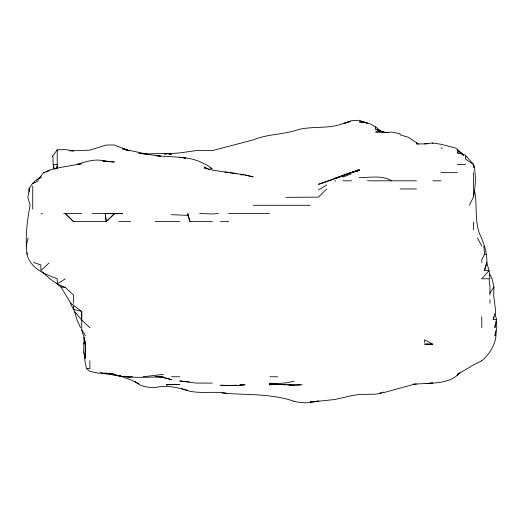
<?xml version="1.0" encoding="UTF-8"?>
<svg xmlns="http://www.w3.org/2000/svg" width="523" height="523" viewBox="0 0 523 523"><rect width="100%" height="100%" fill="white"/><g stroke="black" fill="none" stroke-linecap="round" stroke-linejoin="round"><path stroke-width="0.78" d="M85.295 357.974L85.262 344.095L84.288 337.42L85.282 344.095L83.575 335.929L81.712 330.124M85.511 344.912L84.804 360.425L86.491 368.591L89.878 371.35L98.043 373.161L106.202 373.141L114.367 374.259L109.176 373.128M489.94 274.372L492.058 278.779L493.947 286.944L493.666 295.109L495.706 311.44L493.228 319.605L496.569 319.605L494.863 327.771L495.307 324.057M89.878 327.771L81.712 320.069L81.712 311.44L70.821 303.275L60.903 286.944L57.216 283.897L57.216 278.779C45.187 274.307 30.131 268.371 27.039 254.289C25.143 237.945 26.961 221.406 30.092 205.297L27.837 197.132L29.602 188.973L28.863 188.973L29.098 191.941M85.497 344.84L85.236 357.974M27.039 254.289L27.131 252.805M84.183 337.42L83.588 352.26L84.968 358.203M495.183 333.707L494.987 335.929L496.85 327.771L496.033 321.089M83.83 344.095L83.974 342.611M84.196 340.388L84.497 337.42M493.228 319.605L493.634 316.637M469.334 205.297L473.4 197.132C475.636 186.463 476.329 175.127 473.609 164.477L473.851 167.445L473.642 164.477M26.15 246.124L28.17 237.958M484.638 269.875L486.495 263.193M55.961 168.929L57.216 165.961M483.814 246.124L484.586 254.289L481.775 259.63L481.775 262.448M489.94 293.161L493.947 286.944M28.863 188.973L32.727 183.109M33.184 183.292L35.008 180.808L40.886 177.395L40.886 175.976L43.69 172.642L49.051 170.478L46.691 171.923M73.547 151.049L65.382 149.565L57.216 149.859L52.418 156.312L52.908 156.312L53.209 164.477L54.131 168.929L53.209 164.477L57.216 164.477M412.745 384.268L432.789 383.052L425.362 383.588C437.228 382.901 451.604 382.542 459.822 372.703M326.646 188.973L318.481 197.132L285.826 197.354M457.285 375.638L457.285 374.599L458.946 372.958M36.865 180.245L40.886 176.303M49.051 262.938L40.886 270.613L40.886 264.952L33.505 262.448M63.741 213.462L65.382 213.711L73.547 221.628L106.202 221.628L114.367 213.822L122.532 213.462L92.316 213.462M33.322 183.396L34.511 182.357M38.591 179.101L40.886 177.395M46.691 171.832L49.051 170.223L57.216 168.046L81.712 163.686L77.136 164.477C86.465 161.326 96.415 158.279 106.202 161.352L102.939 161.241M42.056 271.751L49.777 278.779L57.216 283.897L65.382 278.779M457.285 374.599L473.609 364.832L481.775 360.778M326.646 185.064L318.481 189.875M55.856 168.759L57.216 167.981L55.856 168.811M34.871 182.749L38.454 180.808M334.812 181.213L335.616 180.808M351.142 172.851L351.606 172.642M352.306 172.361L359.308 169.589L351.351 172.642L359.308 170.354L351.142 172.427L318.481 184.318L325.907 181.939M342.977 176.061L345.206 175.185M348.174 174.022L350.403 173.146M342.977 177.003L351.142 173.911M329.117 180.808L342.977 175.806L334.812 178.591L339.264 177.212M342.977 175.493L350.835 172.642L334.812 178.402M326.646 181.703L328.503 181.03M40.886 214.025L42.461 213.462M293.991 401.37C302.059 403.168 310.564 403.455 318.481 400.808M383.797 392.603L411.738 384.921M379.829 393.087L383.797 392.106M293.991 381.28L285.826 382.921L277.661 383.549L269.495 383.307M381.646 393.087L375.638 394.198L359.308 394.414L351.142 395.78L334.812 399.52L318.481 401.213M163.359 374.383L143.001 376.756M412.745 384.379L416.458 383.921M242.548 384.921L236.841 385.582L220.51 385.255L228.675 385.575L236.841 385.19M69.834 150.912L89.878 150.153L106.202 145.041L114.367 145.008L127.887 150.408M383.797 132.482L391.969 132.136L400.128 133.751L400.128 134.81L408.293 137.255L416.458 142.733L416.458 144.002L424.624 143.877L432.789 143.001L440.954 144.263L455.919 148.146L463.555 155.213M270.979 384.673L269.495 384.823L277.661 384.438L285.826 384.712L269.495 383.98L293.991 385.137L302.157 384.732M272.463 384.516L276.177 384.137M103.979 161.352L106.202 161.13L114.367 162.025L102.939 161.058M218.431 213.462L212.345 214.005L199.694 213.462M316.964 401.252L310.322 401.775L318.298 401.252M160.371 156.057L138.863 153.206C149.696 155.2 160.685 152.088 171.518 154.252L169.073 154.141M240.103 385.039L245.006 384.804L239.789 385.052M424.624 143.877L427.886 143.792M212.345 383.098L196.014 383.071L179.683 380.979L189.333 381.823M300.267 384.921L289.363 384.921L293.991 385.392L287.402 384.673M161.372 376.756C142.903 377.534 124.193 378.319 106.202 373.206L114.367 374.56L106.202 374.004L100.266 372.69M359.308 177.395C370.147 177.885 381.764 174.859 391.649 180.808M381.417 131.816L388.256 132.646M440.954 148.146L442.38 148.146M466.908 156.312L466.183 156.312L473.609 164.385M457.285 164.477L465.444 164.477M43.69 172.642L44.906 172.642M440.954 172.642L457.285 172.642M342.977 180.808L351.685 180.808M367.473 180.808L416.458 180.808M432.789 180.808L440.954 180.808M400.128 188.973L416.458 188.973M253.165 205.297L310.322 205.297M81.712 213.462L65.382 213.462L73.547 221.628L74.488 221.628M228.675 213.462L269.495 213.462M118.924 221.628L130.698 221.628M155.194 221.628L179.683 221.628M190.012 221.628L187.849 213.462L187.849 215.345L190.012 221.628L212.345 221.628M220.51 221.628L228.675 221.628M484.586 254.289L486.41 254.289L487.037 262.448L484.435 270.613L489.064 270.613L489.94 278.779M432.789 344.095L424.624 344.095L432.789 344.304L424.624 339.767L424.624 342.545M481.775 360.425L482.258 360.425C490.476 353.084 497.177 342.094 495.928 330.739M86.491 368.591L89.878 368.591L89.878 360.739M155.194 376.756L163.359 376.756M171.518 376.756L179.683 376.756M269.946 376.756L277.661 376.756M181.912 388.72C195.883 394.983 211.521 390.838 226.263 393.087M171.518 214.685L187.849 215.345M106.202 213.462L114.367 213.822L106.202 221.628L105.215 213.462L106.202 221.307M166.621 154.03L164.176 153.919L179.683 152.925L196.014 150.624L212.345 150.624L253.165 139.903C266.24 134.463 280.465 134.64 293.991 130.972C309.688 125.108 327.038 129.737 342.774 123.65L350.403 121.382L343.33 123.65L351.142 120.741L359.308 120.297L367.473 123.199L365.989 122.964M240.547 174.754L243.522 174.937M130.698 376.612L132.299 376.756M160.371 156.148L155.194 155.573C165.333 156.73 175.597 156.462 185.626 158.155M60.903 286.944L65.382 287.513L73.547 295.109L73.547 303.275M157.626 376.756L163.359 377.488L171.518 379.646L160.711 376.756M222.242 393.087C246.215 395.094 270.764 393.374 293.991 401.252M182.651 157.737L179.683 157.266C191.418 157.802 202.983 161.666 212.345 168.824M184.142 157.979L185.626 158.214M363.76 122.604L359.308 121.885C367.597 121.486 375.083 125.67 380.842 131.325M123.317 376.246L130.698 377.41L128.03 376.887M112.144 374.2L114.367 374.573M230.244 172.642L245.006 174.904L253.165 176.892L245.006 175.028M236.841 173.793L212.345 170.093L204.179 167.831L206.408 168.766M115.112 374.716L116.596 374.998M147.028 154.076L148.512 154.462L122.532 148.905L129.214 150.892M125.298 376.299L127.364 376.756M187.849 390.348C177.12 387.654 166.249 384.516 155.194 387.661C148.186 387.484 140.341 386.772 135.097 381.548M109.176 373.703L122.532 376.756L119.564 375.664M463.561 154.834L457.285 149.898L457.285 152.703L465.444 155.076L465.444 155.946M375.638 126.912L375.638 129.161L382.633 131.816M210.115 167.955L211.599 168.537M129.214 150.755L122.532 148.146L127.73 150.408M119.237 375.664L130.698 379.809L138.863 383.764M65.382 287.513L57.216 283.897M457.285 152.703L458.769 153.357M375.638 129.161L379.973 131.155M209.625 169.812L204.179 166.942L206.899 168.733M416.458 142.733L418.498 144.087M81.712 320.069L74.534 311.44L70.37 303.275M457.285 149.898L463.456 155.246M85.543 335.929L81.712 329.64L81.712 311.44L73.547 309.309L73.547 305.177M477.46 237.958L481.775 246.124M473.609 164.791L465.444 158.927L465.444 156.312M80.516 327.771L76.946 319.605L74.534 311.44M486.697 262.448L489.064 270.613L481.775 278.779L489.057 278.779L489.94 286.944L489.94 295.109M494.948 313.663L496.569 319.605M486.41 254.289L484.527 246.124L481.539 237.958C473.668 223.243 477.806 206.232 474.518 190.457M489.94 299.725L489.94 303.275M481.775 316.716L481.775 327.771M473.609 172.642L473.609 196.465M473.609 222.046L473.609 229.793M432.789 143.001L432.789 143.668M57.216 149.859L57.216 168.7M32.727 186.044L32.727 209.167M359.308 170.354L351.142 172.642L359.308 170.393M171.518 384.372L166.17 384.921L171.518 384.412L179.683 384.51L171.518 384.372M383.797 131.855L375.638 131.986L383.797 131.914M228.675 172.348L224.962 172.198L228.675 172.361M85.595 353.744L85.216 352.26L85.589 353.744"/></g></svg>
